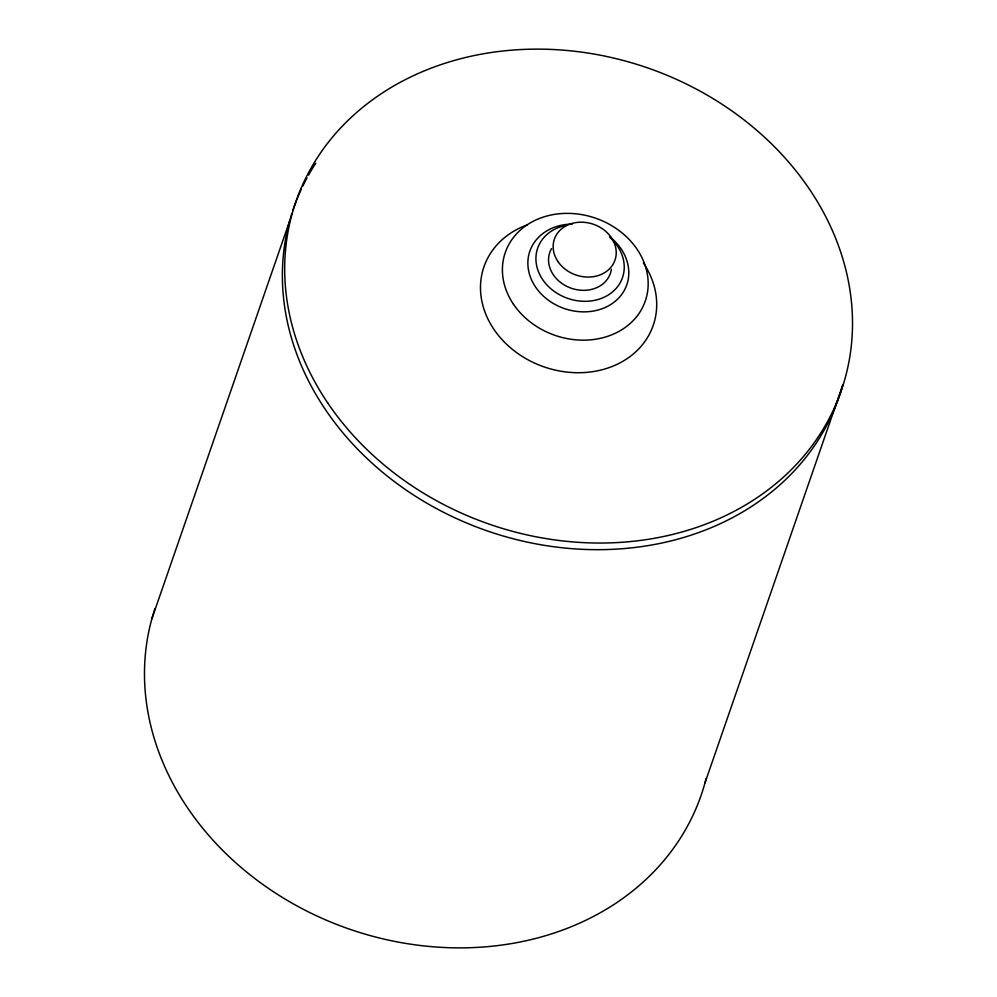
<?xml version="1.0" encoding="UTF-8"?>
<svg xmlns="http://www.w3.org/2000/svg" width="997" height="997" viewBox="0 0 997 997"><rect width="100%" height="100%" fill="white"/><g stroke="black" fill="none" stroke-linecap="round" stroke-linejoin="round"><path stroke-width="1.5" d="M151.831 618.963L289.716 220.773M704.991 782.869L842.876 384.68A288.594 241.486 19.1 0 1 497.765 534.355A288.594 241.486 19.1 0 1 291.884 213.433M292.844 210.504A288.594 241.486 19.1 0 1 301.43 188.944M302.764 186.14A288.594 241.486 19.1 0 1 307.026 177.852M308.522 175.136A288.594 241.486 19.1 0 1 315.75 163.271M611.385 269.252A32.066 26.832 19.1 0 1 571.356 288.27A32.066 26.832 19.1 0 1 551.515 248.602M610.239 237.897A44.89 37.562 19.1 0 1 606.625 295.959A44.89 37.562 19.1 0 1 540.71 276.431A44.89 37.562 19.1 0 1 567.218 225.148M643.364 262.946A89.556 74.937 19.1 0 1 613.467 365.936A89.556 74.937 19.1 0 1 491.745 325.982A89.556 74.937 19.1 0 1 527.288 224.848M609.454 236.601A51.296 42.921 19.1 0 1 608.656 305.743A51.296 42.921 19.1 0 1 531.513 279.771A51.296 42.921 19.1 0 1 572.241 224.076M706.15 778.433A288.594 241.486 19.1 0 1 360.74 932.818A288.594 241.486 19.1 0 1 154.946 608.693M327.664 402.863A288.594 241.486 19.1 0 0 819.148 435.539A288.594 241.486 19.1 0 0 558.981 49.85A288.594 241.486 19.1 0 0 327.664 402.863M513.43 304.172A74.09 62.001 19.1 0 0 639.613 312.56A74.09 62.001 19.1 0 0 572.814 213.545A74.09 62.001 19.1 0 0 513.43 304.172M557.909 261.488A32.066 26.832 19.1 0 0 612.519 265.127A32.066 26.832 19.1 0 0 583.606 222.269A32.066 26.832 19.1 0 0 557.909 261.488"/></g></svg>
